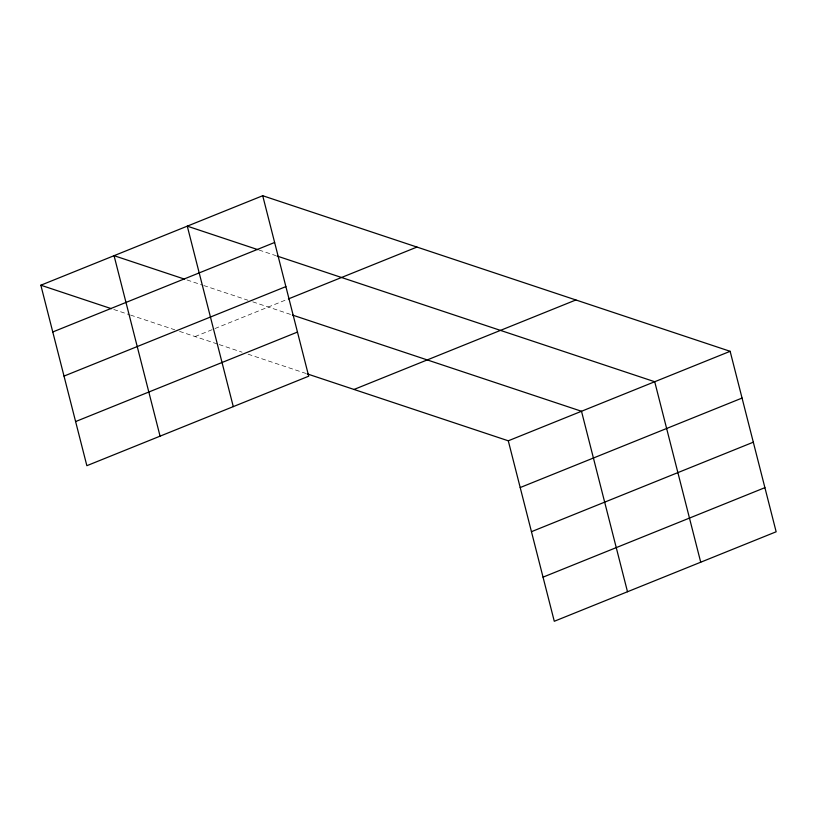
<?xml version="1.0" encoding="UTF-8"?>
<svg xmlns="http://www.w3.org/2000/svg" width="817" height="817" viewBox="0 0 817 817"><rect width="100%" height="100%" fill="white"/><g stroke="black" fill="none" stroke-linecap="round" stroke-linejoin="round"><path stroke-width="0.61" stroke-dasharray="4.08 3.06" d="M195.1 336.553L287.216 299.4M259.03 250.033L275.768 255.598M187.001 279.955L202.555 285.133M203.75 285.531L247.99 300.258M252.77 301.851L291.189 314.637M113.788 309.49L129.331 314.668M130.536 315.066L174.777 329.792M179.556 331.385L217.976 344.171M219.181 344.57L242.057 352.188M248.082 354.19L305.875 373.42"/><path stroke-width="1.23" d="M262.717 195.723L308.714 376.198L86.857 465.69L40.85 285.215L262.717 195.723L730.143 351.31L776.15 531.785L554.283 621.277L508.286 440.802L307.069 373.829M52.768 331.968L274.635 242.475M64.012 376.096L285.879 286.604M288.391 298.93L416.966 247.061M75.603 421.562L297.47 332.07M354.027 389.454L575.893 299.962M508.286 440.802L730.143 351.31M520.194 487.555L742.061 398.063M531.448 531.683L753.315 442.191M543.039 577.149L764.906 487.657M257.825 249.634L187.277 226.146L233.284 406.631M276.963 255.997L654.713 381.733L700.72 562.219M184.611 279.159L114.063 255.68L160.071 436.166M292.394 315.035L581.5 411.268L627.497 591.743M40.85 285.215L111.398 308.693"/></g></svg>
